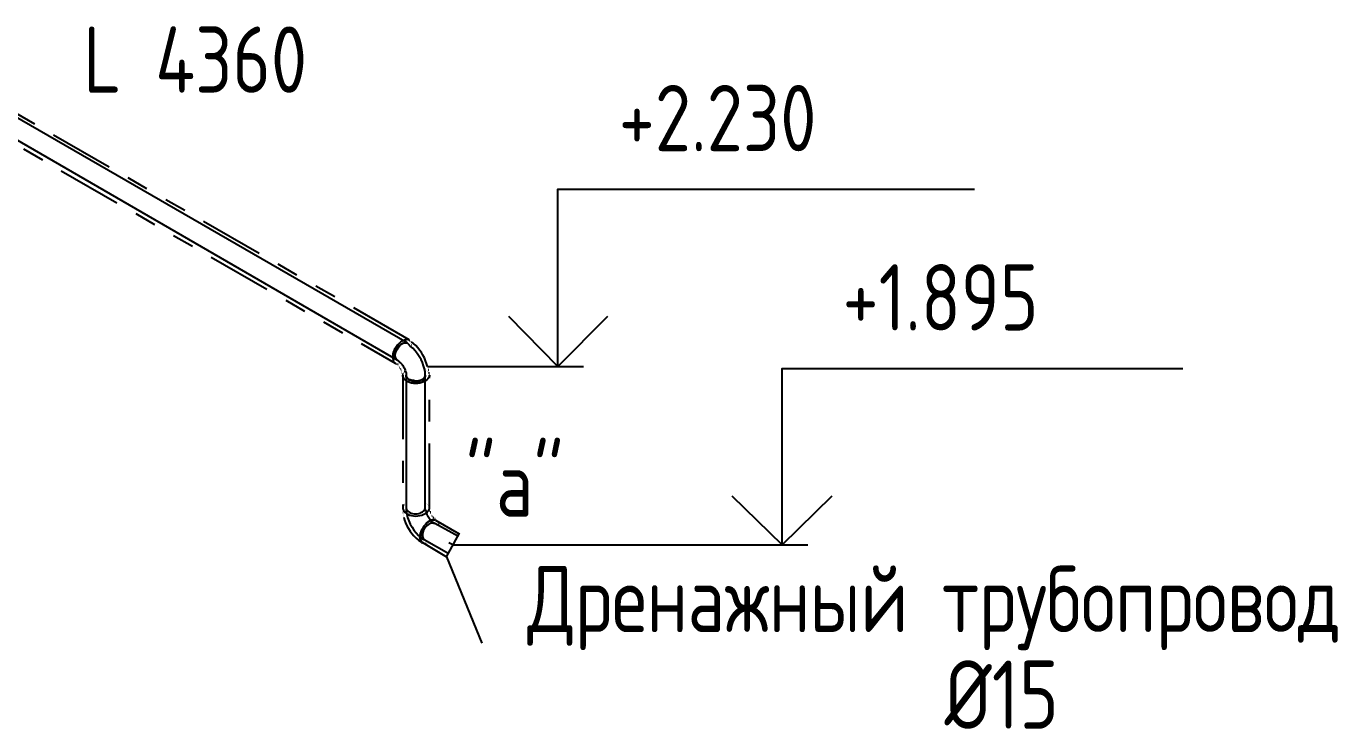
# Model space of a CAD drawing. Header units: metres. Extents: x 20 to 415, y 5 to 292.
# Drawn here: x 256.4 to 276.97, y 145.57 to 156.59 of the extents above; entities that cross this region are included whole.
import ezdxf

# ---------------------------------------------------------------- set-up
doc = ezdxf.new("R2010")
doc.units = ezdxf.units.M
for name, color, linetype in [('ИЗОЛЯЦИЯ', 3, 'Continuous'), ('ОБОЗНАЧЕНИЯ', 7, 'Continuous'), ('ТРУБОПРОВОД', 5, 'Continuous')]:
    doc.layers.add(name, color=color, linetype=linetype)
doc.styles.add('GOST', font='isocpeur.ttf')

msp = doc.modelspace()

# ---------------------------------------------------------------- linework, layer by layer
at = {"layer": 'ИЗОЛЯЦИЯ'}
for points in [[(256.53, 155.053), (256.234, 155.224)], [(257.698, 154.381), (256.826, 154.883)], [(256.354, 154.664), (256.651, 154.493)], [(256.947, 154.323), (257.818, 153.82)], [(258.291, 154.04), (257.994, 154.21)], [(258.884, 153.699), (258.587, 153.869)], [(258.115, 153.65), (258.411, 153.479)], [(260.052, 153.027), (259.18, 153.528)], [(258.707, 153.308), (259.003, 153.138)], [(259.3, 152.967), (260.171, 152.465)], [(260.644, 152.686), (260.348, 152.856)], [(261.237, 152.344), (260.941, 152.515)], [(260.467, 152.294), (260.764, 152.123)], [(262.405, 151.672), (261.534, 152.174)], [(261.06, 151.953), (261.356, 151.782)], [(262.274, 151.638), (262.296, 151.655)], [(262.288, 151.655), (262.289, 151.655)], [(262.296, 151.655), (262.319, 151.668)], [(262.302, 151.66), (262.304, 151.66)], [(262.316, 151.665), (262.318, 151.665)], [(262.319, 151.668), (262.341, 151.677)], [(262.329, 151.67), (262.331, 151.67)], [(262.341, 151.677), (262.363, 151.681)], [(262.341, 151.673), (262.343, 151.673)], [(262.353, 151.676), (262.355, 151.676)], [(262.363, 151.681), (262.385, 151.679)], [(262.364, 151.678), (262.366, 151.678)], [(262.374, 151.679), (262.376, 151.679)], [(262.385, 151.679), (262.405, 151.672)], [(262.385, 151.678), (262.387, 151.678)], [(262.395, 151.676), (262.397, 151.676)], [(262.405, 151.672), (262.407, 151.672)], [(262.405, 151.672), (262.407, 151.672)], [(262.406, 151.668), (262.407, 151.668)], [(262.407, 151.664), (262.409, 151.664)], [(262.409, 151.661), (262.411, 151.661)], [(262.41, 151.666), (262.412, 151.666)], [(262.41, 151.666), (262.412, 151.666)], [(262.412, 151.658), (262.414, 151.658)], [(262.415, 151.658), (262.417, 151.658)], [(262.415, 151.658), (262.417, 151.658)], [(262.416, 151.655), (262.417, 151.655)], [(262.42, 151.653), (262.421, 151.653)], [(262.42, 151.649), (262.421, 151.649)], [(262.42, 151.649), (262.422, 151.649)], [(262.424, 151.65), (262.426, 151.65)], [(261.653, 151.611), (262.187, 151.303)], [(262.15, 151.446), (262.148, 151.423)], [(262.154, 151.471), (262.15, 151.446)], [(262.151, 151.422), (262.156, 151.449)], [(262.164, 151.496), (262.154, 151.471)], [(262.156, 151.449), (262.163, 151.478)], [(262.163, 151.478), (262.174, 151.508)], [(262.176, 151.519), (262.164, 151.496)], [(262.174, 151.508), (262.187, 151.538)], [(262.188, 151.542), (262.176, 151.519)], [(262.187, 151.538), (262.208, 151.567)], [(262.201, 151.562), (262.188, 151.542)], [(262.215, 151.582), (262.201, 151.562)], [(262.208, 151.567), (262.229, 151.594)], [(262.229, 151.6), (262.215, 151.582)], [(262.229, 151.594), (262.251, 151.618)], [(262.243, 151.617), (262.245, 151.617)], [(262.251, 151.618), (262.274, 151.638)], [(262.258, 151.631), (262.259, 151.631)], [(262.273, 151.644), (262.274, 151.644)], [(262.424, 151.639), (262.426, 151.639)], [(262.424, 151.639), (262.426, 151.639)], [(262.428, 151.628), (262.43, 151.628)], [(262.428, 151.628), (262.43, 151.628)], [(262.429, 151.647), (262.43, 151.647)], [(262.432, 151.617), (262.433, 151.617)], [(262.432, 151.617), (262.433, 151.617)], [(262.434, 151.643), (262.435, 151.643)], [(262.435, 151.605), (262.436, 151.605)], [(262.435, 151.605), (262.436, 151.605)], [(262.437, 151.593), (262.439, 151.593)], [(262.437, 151.593), (262.439, 151.593)], [(262.438, 151.582), (262.44, 151.582)], [(262.438, 151.582), (262.44, 151.582)], [(262.473, 151.612), (262.439, 151.639)], [(262.439, 151.639), (262.44, 151.639)], [(262.439, 151.572), (262.44, 151.572)], [(262.507, 151.581), (262.473, 151.612)], [(262.538, 151.547), (262.507, 151.581)], [(262.568, 151.51), (262.538, 151.547)], [(262.596, 151.471), (262.568, 151.51)], [(262.621, 151.43), (262.596, 151.471)], [(262.148, 151.423), (262.147, 151.401)], [(262.147, 151.401), (262.149, 151.381)], [(262.149, 151.381), (262.152, 151.362)], [(262.15, 151.396), (262.151, 151.422)], [(262.151, 151.372), (262.15, 151.396)], [(262.156, 151.35), (262.151, 151.372)], [(262.152, 151.362), (262.153, 151.362)], [(262.163, 151.331), (262.156, 151.35)], [(262.156, 151.345), (262.158, 151.345)], [(262.162, 151.331), (262.164, 151.331)], [(262.169, 151.319), (262.171, 151.319)], [(262.174, 151.315), (262.175, 151.315)], [(262.178, 151.31), (262.179, 151.31)], [(262.187, 151.303), (262.189, 151.303)], [(262.187, 151.303), (262.189, 151.303)], [(262.187, 151.303), (262.189, 151.303)], [(262.188, 151.303), (262.189, 151.303)], [(262.189, 151.302), (262.191, 151.302)], [(262.191, 151.3), (262.193, 151.3)], [(262.193, 151.299), (262.194, 151.299)], [(262.194, 151.297), (262.196, 151.297)], [(262.197, 151.299), (262.198, 151.299)], [(262.198, 151.295), (262.199, 151.295)], [(262.199, 151.295), (262.201, 151.295)], [(262.202, 151.292), (262.204, 151.292)], [(262.206, 151.295), (262.207, 151.295)], [(262.206, 151.29), (262.208, 151.29)], [(262.207, 151.293), (262.208, 151.293)], [(262.211, 151.288), (262.213, 151.288)], [(262.214, 151.293), (262.216, 151.293)], [(262.214, 151.291), (262.216, 151.291)], [(262.216, 151.287), (262.217, 151.287)], [(262.221, 151.287), (262.222, 151.287)], [(262.222, 151.291), (262.223, 151.291)], [(262.223, 151.291), (262.225, 151.291)], [(262.226, 151.276), (262.228, 151.276)], [(262.229, 151.291), (262.231, 151.291)], [(262.232, 151.291), (262.234, 151.291)], [(262.233, 151.266), (262.234, 151.266)], [(262.237, 151.291), (262.238, 151.291)], [(262.24, 151.256), (262.241, 151.256)], [(262.241, 151.293), (262.243, 151.293)], [(262.245, 151.293), (262.246, 151.293)], [(262.247, 151.246), (262.248, 151.246)], [(262.251, 151.295), (262.253, 151.295)], [(262.253, 151.295), (262.254, 151.295)], [(262.261, 151.299), (262.263, 151.299)], [(262.261, 151.299), (262.263, 151.299)], [(262.271, 151.303), (262.273, 151.303)], [(262.643, 151.387), (262.621, 151.43)], [(262.662, 151.343), (262.643, 151.387)], [(262.678, 151.298), (262.662, 151.343)], [(262.69, 151.253), (262.678, 151.298)], [(262.695, 151.238), (262.697, 151.238)], [(262.254, 151.236), (262.256, 151.236)], [(262.262, 151.226), (262.263, 151.226)], [(262.269, 151.216), (262.271, 151.216)], [(262.276, 151.206), (262.278, 151.206)], [(262.282, 151.196), (262.284, 151.196)], [(262.288, 151.186), (262.289, 151.186)], [(262.288, 151.181), (262.289, 151.181)], [(262.288, 151.176), (262.289, 151.176)], [(262.288, 151.171), (262.289, 151.171)], [(262.288, 151.166), (262.289, 151.166)], [(262.288, 151.161), (262.289, 151.161)], [(262.288, 151.156), (262.289, 151.156)], [(262.288, 151.151), (262.289, 151.151)], [(262.288, 151.146), (262.289, 151.146)], [(262.288, 151.141), (262.289, 151.141)], [(262.288, 151.136), (262.289, 151.136)], [(262.293, 151.135), (262.294, 151.135)], [(262.296, 151.134), (262.298, 151.134)], [(262.299, 151.132), (262.301, 151.132)], [(262.301, 151.13), (262.303, 151.13)], [(262.303, 151.127), (262.304, 151.127)], [(262.304, 151.125), (262.305, 151.125)], [(262.304, 151.123), (262.306, 151.123)], [(262.305, 151.124), (262.307, 151.124)], [(262.305, 151.124), (262.307, 151.124)], [(262.305, 151.121), (262.306, 151.121)], [(262.305, 151.119), (262.305, 150.113)], [(262.307, 151.099), (262.305, 151.119)], [(262.305, 151.119), (262.306, 151.119)], [(262.305, 151.119), (262.306, 151.119)], [(262.305, 151.119), (262.306, 151.119)], [(262.306, 151.104), (262.308, 151.104)], [(262.307, 151.131), (262.308, 151.131)], [(262.307, 151.131), (262.308, 151.131)], [(262.314, 151.079), (262.307, 151.099)], [(262.309, 151.138), (262.31, 151.138)], [(262.309, 151.138), (262.31, 151.138)], [(262.31, 151.089), (262.312, 151.089)], [(262.312, 151.145), (262.313, 151.145)], [(262.312, 151.145), (262.313, 151.145)], [(262.326, 151.06), (262.314, 151.079)], [(262.315, 151.152), (262.317, 151.152)], [(262.315, 151.152), (262.317, 151.152)], [(262.317, 151.075), (262.319, 151.075)], [(262.319, 151.16), (262.321, 151.16)], [(262.319, 151.16), (262.321, 151.16)], [(262.324, 151.167), (262.325, 151.167)], [(262.324, 151.167), (262.325, 151.167)], [(262.342, 151.043), (262.326, 151.06)], [(262.327, 151.061), (262.328, 151.061)], [(262.328, 151.174), (262.33, 151.174)], [(262.328, 151.174), (262.33, 151.174)], [(262.333, 151.18), (262.335, 151.18)], [(262.333, 151.18), (262.335, 151.18)], [(262.338, 151.048), (262.34, 151.048)], [(262.361, 151.027), (262.342, 151.043)], [(262.352, 151.036), (262.353, 151.036)], [(262.657, 151.035), (262.636, 151.022)], [(262.657, 151.203), (262.658, 151.203)], [(262.657, 151.203), (262.658, 151.203)], [(262.657, 151.203), (262.658, 151.203)], [(262.657, 151.203), (262.658, 151.203)], [(262.681, 151.043), (262.659, 151.027)], [(262.667, 151.193), (262.668, 151.193)], [(262.667, 151.193), (262.668, 151.193)], [(262.667, 151.041), (262.668, 151.041)], [(262.677, 151.184), (262.678, 151.184)], [(262.677, 151.184), (262.678, 151.184)], [(262.677, 151.047), (262.678, 151.047)], [(262.699, 151.06), (262.681, 151.043)], [(262.686, 151.176), (262.688, 151.176)], [(262.686, 151.176), (262.688, 151.176)], [(262.686, 151.054), (262.688, 151.054)], [(262.695, 151.168), (262.696, 151.168)], [(262.695, 151.168), (262.696, 151.168)], [(262.695, 151.062), (262.696, 151.062)], [(262.712, 151.079), (262.699, 151.06)], [(262.7, 151.223), (262.702, 151.223)], [(262.703, 151.161), (262.704, 151.161)], [(262.703, 151.161), (262.704, 151.161)], [(262.703, 151.071), (262.704, 151.071)], [(262.705, 151.208), (262.707, 151.208)], [(262.709, 151.194), (262.711, 151.194)], [(262.71, 151.153), (262.711, 151.153)], [(262.71, 151.153), (262.711, 151.153)], [(262.71, 151.08), (262.711, 151.08)], [(262.721, 151.099), (262.712, 151.079)], [(262.713, 151.18), (262.715, 151.18)], [(262.715, 151.146), (262.717, 151.146)], [(262.715, 151.146), (262.717, 151.146)], [(262.715, 151.089), (262.717, 151.089)], [(262.717, 151.166), (262.718, 151.166)], [(262.72, 151.153), (262.721, 151.153)], [(262.72, 151.137), (262.722, 151.137)], [(262.72, 151.137), (262.722, 151.137)], [(262.72, 151.099), (262.722, 151.099)], [(262.724, 151.119), (262.721, 151.099)], [(262.722, 151.141), (262.723, 151.141)], [(262.723, 151.129), (262.725, 151.129)], [(262.723, 151.128), (262.724, 151.128)], [(262.723, 151.128), (262.724, 151.128)], [(262.723, 151.109), (262.724, 151.109)], [(262.724, 151.072), (262.724, 151.119)], [(262.724, 151.119), (262.725, 151.119)], [(262.724, 151.119), (262.725, 151.119)], [(262.384, 151.013), (262.361, 151.027)], [(262.384, 151.016), (262.367, 151.025)], [(262.367, 151.025), (262.369, 151.025)], [(262.402, 151.008), (262.384, 151.016)], [(262.41, 151.001), (262.384, 151.013)], [(262.422, 151.002), (262.402, 151.008)], [(262.44, 150.992), (262.41, 151.001)], [(262.447, 150.997), (262.422, 151.002)], [(262.472, 150.987), (262.44, 150.992)], [(262.472, 150.994), (262.447, 150.997)], [(262.497, 150.992), (262.472, 150.994)], [(262.506, 150.985), (262.472, 150.987)], [(262.521, 150.992), (262.497, 150.992)], [(262.54, 150.987), (262.506, 150.985)], [(262.546, 150.993), (262.521, 150.992)], [(262.573, 150.992), (262.54, 150.987)], [(262.569, 150.997), (262.546, 150.993)], [(262.592, 151.003), (262.569, 150.997)], [(262.605, 151.001), (262.573, 150.992)], [(262.614, 151.011), (262.592, 151.003)], [(262.633, 151.013), (262.605, 151.001)], [(262.636, 151.022), (262.614, 151.011)], [(262.659, 151.027), (262.633, 151.013)], [(262.724, 150.388), (262.724, 150.73)], [(262.724, 149.04), (262.724, 150.046)], [(262.305, 149.771), (262.305, 149.429)], [(262.305, 149.087), (262.305, 149.04)], [(262.305, 149.046), (262.307, 149.046)], [(262.305, 149.046), (262.307, 149.046)], [(262.305, 149.04), (262.307, 149.021)], [(262.305, 149.04), (262.306, 149.04)], [(262.305, 149.04), (262.307, 149.021)], [(262.305, 149.025), (262.306, 149.025)], [(262.305, 149.01), (262.306, 149.01)], [(262.305, 148.995), (262.307, 148.995)], [(262.306, 148.98), (262.307, 148.98)], [(262.307, 149.052), (262.308, 149.052)], [(262.307, 149.052), (262.308, 149.052)], [(262.307, 149.021), (262.314, 149.001)], [(262.307, 149.021), (262.314, 149.001)], [(262.309, 149.06), (262.311, 149.06)], [(262.309, 149.06), (262.311, 149.06)], [(262.313, 149.068), (262.314, 149.068)], [(262.313, 149.068), (262.314, 149.068)], [(262.314, 149.001), (262.326, 148.982)], [(262.314, 149.001), (262.326, 148.982)], [(262.317, 149.076), (262.319, 149.076)], [(262.317, 149.076), (262.319, 149.076)], [(262.323, 149.085), (262.324, 149.085)], [(262.323, 149.085), (262.324, 149.085)], [(262.326, 148.982), (262.342, 148.964)], [(262.326, 148.982), (262.342, 148.964)], [(262.329, 149.095), (262.331, 149.095)], [(262.329, 149.095), (262.331, 149.095)], [(262.337, 149.104), (262.338, 149.104)], [(262.337, 149.104), (262.338, 149.104)], [(262.345, 149.114), (262.347, 149.114)], [(262.345, 149.114), (262.347, 149.114)], [(262.355, 149.124), (262.357, 149.124)], [(262.355, 149.124), (262.357, 149.124)], [(262.667, 149.114), (262.668, 149.114)], [(262.667, 149.114), (262.668, 149.114)], [(262.677, 149.104), (262.678, 149.104)], [(262.677, 149.104), (262.678, 149.104)], [(262.681, 148.964), (262.699, 148.982)], [(262.681, 148.964), (262.699, 148.982)], [(262.686, 149.095), (262.688, 149.095)], [(262.686, 149.095), (262.688, 149.095)], [(262.695, 149.085), (262.696, 149.085)], [(262.695, 149.085), (262.696, 149.085)], [(262.699, 148.982), (262.712, 149.001)], [(262.699, 148.982), (262.712, 149.001)], [(262.703, 149.076), (262.704, 149.076)], [(262.703, 149.076), (262.704, 149.076)], [(262.71, 149.068), (262.711, 149.068)], [(262.71, 149.068), (262.711, 149.068)], [(262.712, 149.001), (262.721, 149.021)], [(262.712, 149.001), (262.721, 149.021)], [(262.715, 149.06), (262.717, 149.06)], [(262.715, 149.06), (262.717, 149.06)], [(262.72, 149.052), (262.722, 149.052)], [(262.72, 149.052), (262.722, 149.052)], [(262.721, 149.021), (262.724, 149.04)], [(262.721, 149.021), (262.724, 149.04)], [(262.723, 149.046), (262.724, 149.046)], [(262.723, 149.046), (262.724, 149.046)], [(262.724, 149.04), (262.725, 149.04)], [(262.724, 149.023), (262.724, 149.04)], [(262.724, 149.04), (262.725, 149.04)], [(262.724, 149.022), (262.725, 149.022)], [(262.724, 149.02), (262.725, 149.02)], [(262.724, 149.018), (262.725, 149.018)], [(262.724, 149.015), (262.725, 149.015)], [(262.724, 149.013), (262.725, 149.013)], [(262.724, 149.011), (262.725, 149.011)], [(262.724, 149.009), (262.725, 149.009)], [(262.724, 149.007), (262.725, 149.007)], [(262.724, 149.007), (262.725, 149.007)], [(262.724, 149.002), (262.725, 149.002)], [(262.724, 148.997), (262.725, 148.997)], [(262.724, 148.992), (262.726, 148.992)], [(262.725, 148.988), (262.726, 148.988)], [(262.726, 148.984), (262.727, 148.984)], [(262.727, 148.98), (262.729, 148.98)], [(262.729, 148.977), (262.731, 148.977)], [(262.732, 148.975), (262.734, 148.975)], [(262.307, 148.965), (262.308, 148.965)], [(262.308, 148.95), (262.31, 148.95)], [(262.31, 148.935), (262.312, 148.935)], [(262.313, 148.92), (262.315, 148.92)], [(262.317, 148.905), (262.318, 148.905)], [(262.321, 148.89), (262.333, 148.845)], [(262.333, 148.845), (262.349, 148.8)], [(262.342, 148.964), (262.361, 148.948)], [(262.342, 148.964), (262.361, 148.948)], [(262.349, 148.8), (262.369, 148.756)], [(262.361, 148.948), (262.384, 148.934)], [(262.361, 148.948), (262.384, 148.934)], [(262.384, 148.934), (262.41, 148.923)], [(262.384, 148.934), (262.41, 148.923)], [(262.41, 148.923), (262.44, 148.914)], [(262.41, 148.923), (262.44, 148.914)], [(262.44, 148.914), (262.472, 148.908)], [(262.44, 148.914), (262.472, 148.908)], [(262.472, 148.908), (262.506, 148.906)], [(262.472, 148.908), (262.506, 148.906)], [(262.506, 148.906), (262.54, 148.908)], [(262.506, 148.906), (262.54, 148.908)], [(262.54, 148.908), (262.573, 148.914)], [(262.54, 148.908), (262.573, 148.914)], [(262.573, 148.914), (262.605, 148.923)], [(262.573, 148.914), (262.605, 148.923)], [(262.605, 148.923), (262.633, 148.934)], [(262.605, 148.923), (262.633, 148.934)], [(262.633, 148.934), (262.659, 148.948)], [(262.633, 148.934), (262.659, 148.948)], [(262.64, 148.751), (262.658, 148.776)], [(262.658, 148.776), (262.64, 148.751)], [(262.658, 148.776), (262.679, 148.798)], [(262.679, 148.798), (262.658, 148.776)], [(262.659, 148.948), (262.681, 148.964)], [(262.659, 148.948), (262.681, 148.964)], [(262.679, 148.798), (262.701, 148.816)], [(262.701, 148.816), (262.679, 148.798)], [(262.701, 148.816), (262.724, 148.831)], [(262.724, 148.831), (262.701, 148.816)], [(262.724, 148.831), (262.746, 148.841)], [(262.746, 148.841), (262.724, 148.831)], [(262.736, 148.974), (262.738, 148.974)], [(262.74, 148.973), (262.742, 148.973)], [(262.741, 148.959), (262.743, 148.959)], [(262.744, 148.945), (262.746, 148.945)], [(262.746, 148.841), (262.768, 148.848)], [(262.768, 148.848), (262.746, 148.841)], [(262.749, 148.933), (262.75, 148.933)], [(262.754, 148.921), (262.756, 148.921)], [(262.761, 148.911), (262.763, 148.911)], [(262.768, 148.848), (262.789, 148.85)], [(262.789, 148.85), (262.768, 148.848)], [(262.769, 148.901), (262.771, 148.901)], [(262.778, 148.892), (262.78, 148.892)], [(262.788, 148.885), (262.789, 148.885)], [(262.789, 148.85), (262.808, 148.847)], [(262.808, 148.847), (262.789, 148.85)], [(262.797, 148.878), (262.799, 148.878)], [(262.807, 148.873), (262.809, 148.873)], [(262.808, 148.868), (262.81, 148.868)], [(262.808, 148.847), (262.809, 148.847)], [(262.809, 148.863), (262.811, 148.863)], [(262.811, 148.858), (262.813, 148.858)], [(262.813, 148.854), (262.815, 148.854)], [(262.816, 148.85), (262.818, 148.85)], [(262.818, 148.846), (262.82, 148.846)], [(262.82, 148.843), (262.822, 148.843)], [(262.822, 148.841), (262.824, 148.841)], [(262.824, 148.84), (262.825, 148.84)], [(262.824, 148.839), (262.826, 148.839)], [(262.824, 148.839), (262.826, 148.839)], [(263.193, 148.621), (262.824, 148.839)], [(262.824, 148.839), (262.826, 148.839)], [(262.834, 148.834), (262.835, 148.834)], [(262.834, 148.834), (262.835, 148.834)], [(262.842, 148.827), (262.844, 148.827)], [(262.842, 148.827), (262.844, 148.827)], [(262.85, 148.82), (262.852, 148.82)], [(262.85, 148.82), (262.852, 148.82)], [(262.856, 148.812), (262.858, 148.812)], [(262.856, 148.812), (262.858, 148.812)], [(262.862, 148.804), (262.864, 148.804)], [(262.862, 148.804), (262.864, 148.804)], [(262.866, 148.795), (262.868, 148.795)], [(262.866, 148.795), (262.868, 148.795)], [(262.87, 148.785), (262.872, 148.785)], [(262.87, 148.785), (262.872, 148.785)], [(262.872, 148.775), (262.874, 148.775)], [(262.872, 148.775), (262.874, 148.775)], [(262.369, 148.756), (262.392, 148.713)], [(262.392, 148.713), (262.418, 148.672)], [(262.418, 148.672), (262.447, 148.633)], [(262.447, 148.633), (262.479, 148.596)], [(262.479, 148.596), (262.513, 148.562)], [(262.573, 148.58), (262.575, 148.606)], [(262.575, 148.606), (262.573, 148.58)], [(262.575, 148.556), (262.573, 148.58)], [(262.573, 148.58), (262.575, 148.556)], [(262.575, 148.606), (262.581, 148.633)], [(262.581, 148.633), (262.575, 148.606)], [(262.581, 148.633), (262.591, 148.662)], [(262.591, 148.662), (262.581, 148.633)], [(262.591, 148.662), (262.605, 148.692)], [(262.605, 148.692), (262.591, 148.662)], [(262.605, 148.692), (262.623, 148.722)], [(262.623, 148.722), (262.605, 148.692)], [(262.623, 148.722), (262.64, 148.751)], [(262.64, 148.751), (262.623, 148.722)], [(262.874, 148.766), (262.876, 148.766)], [(262.874, 148.766), (262.876, 148.766)], [(262.874, 148.756), (262.876, 148.756)], [(262.513, 148.562), (262.55, 148.531)], [(262.55, 148.531), (262.59, 148.504)], [(262.581, 148.534), (262.575, 148.556)], [(262.575, 148.556), (262.581, 148.534)], [(262.591, 148.515), (262.581, 148.534)], [(262.581, 148.534), (262.591, 148.515)], [(262.59, 148.504), (262.591, 148.504)], [(262.59, 148.5), (262.592, 148.5)], [(262.591, 148.515), (262.593, 148.515)], [(262.591, 148.496), (262.593, 148.496)], [(262.594, 148.493), (262.595, 148.493)], [(262.597, 148.491), (262.598, 148.491)], [(262.6, 148.489), (262.602, 148.489)], [(262.604, 148.488), (262.606, 148.488)], [(262.623, 148.487), (262.605, 148.499)], [(262.605, 148.499), (262.607, 148.499)], [(262.605, 148.499), (262.623, 148.487)], [(262.608, 148.488), (262.61, 148.488)], [(262.613, 148.487), (262.615, 148.487)], [(262.618, 148.487), (262.62, 148.487)], [(262.623, 148.487), (262.992, 148.269)], [(262.623, 148.487), (262.625, 148.487)], [(262.629, 148.483), (262.631, 148.483)], [(262.629, 148.483), (262.631, 148.483)], [(262.637, 148.479), (262.638, 148.479)], [(262.637, 148.479), (262.638, 148.479)], [(262.646, 148.477), (262.648, 148.477)], [(262.646, 148.477), (262.648, 148.477)], [(262.656, 148.475), (262.658, 148.475)], [(262.656, 148.475), (262.658, 148.475)], [(262.667, 148.475), (262.669, 148.475)], [(262.667, 148.475), (262.669, 148.475)], [(262.679, 148.475), (262.68, 148.475)], [(262.679, 148.475), (262.68, 148.475)], [(262.69, 148.477), (262.692, 148.477)], [(262.69, 148.477), (262.692, 148.477)], [(262.702, 148.479), (262.703, 148.479)], [(262.702, 148.479), (262.703, 148.479)], [(262.713, 148.483), (262.715, 148.483)], [(262.713, 148.483), (262.715, 148.483)], [(262.724, 148.487), (262.725, 148.487)]]:
    msp.add_lwpolyline(points, dxfattribs=at)
at = {"layer": 'ОБОЗНАЧЕНИЯ'}
for points in [[(264.735, 151.253), (264.735, 154.036), (271.272, 154.036)], [(263.964, 152.041), (264.735, 151.253), (265.523, 152.041)], [(262.69, 151.253), (265.137, 151.253)], [(268.255, 148.454), (268.255, 151.22), (274.541, 151.22)], [(267.467, 149.225), (268.255, 148.454), (269.043, 149.225)], [(262.992, 148.269), (263.193, 148.638)], [(263.092, 148.454), (268.657, 148.454)], [(262.992, 148.269), (263.545, 146.912)]]:
    msp.add_lwpolyline(points, dxfattribs=at)
at = {"layer": 'ТРУБОПРОВОД'}
for points in [[(262.372, 151.622), (254.728, 156.03)], [(254.628, 155.745), (262.221, 151.354)], [(262.288, 151.605), (262.277, 151.599), (262.266, 151.591), (262.254, 151.581), (262.243, 151.57), (262.231, 151.557), (262.22, 151.542), (262.21, 151.526), (262.201, 151.509), (262.193, 151.491), (262.187, 151.471), (262.183, 151.456), (262.181, 151.441), (262.181, 151.427), (262.182, 151.413), (262.185, 151.4), (262.19, 151.388), (262.196, 151.377), (262.203, 151.368), (262.211, 151.36), (262.221, 151.354)], [(262.221, 151.354), (262.207, 151.361), (262.197, 151.371), (262.189, 151.385), (262.185, 151.401), (262.183, 151.419), (262.185, 151.438), (262.189, 151.459), (262.197, 151.48), (262.207, 151.501), (262.221, 151.521), (262.232, 151.545), (262.245, 151.565), (262.259, 151.583), (262.274, 151.598), (262.29, 151.609), (262.307, 151.618), (262.323, 151.623), (262.34, 151.626), (262.356, 151.625), (262.372, 151.622)], [(262.372, 151.622), (262.366, 151.622), (262.36, 151.622), (262.352, 151.621), (262.345, 151.621), (262.336, 151.62), (262.327, 151.618), (262.317, 151.616), (262.308, 151.613), (262.298, 151.61), (262.288, 151.605)], [(262.657, 151.119), (262.654, 151.166), (262.645, 151.214), (262.631, 151.264), (262.613, 151.315), (262.59, 151.364), (262.562, 151.412), (262.532, 151.458), (262.498, 151.5), (262.461, 151.538), (262.422, 151.572), (262.417, 151.577), (262.412, 151.582), (262.407, 151.587), (262.402, 151.592), (262.397, 151.597), (262.392, 151.602), (262.387, 151.607), (262.382, 151.612), (262.377, 151.617), (262.372, 151.622)], [(262.221, 151.354), (262.221, 151.353), (262.223, 151.352), (262.225, 151.35), (262.228, 151.347), (262.231, 151.343), (262.235, 151.339), (262.24, 151.335), (262.244, 151.33), (262.249, 151.325), (262.254, 151.32), (262.269, 151.309), (262.282, 151.296), (262.295, 151.282), (262.307, 151.266), (262.317, 151.249), (262.327, 151.231), (262.335, 151.212), (262.343, 151.193), (262.349, 151.173), (262.355, 151.152), (262.355, 151.152), (262.355, 151.151), (262.355, 151.148), (262.355, 151.146), (262.355, 151.142), (262.355, 151.138), (262.355, 151.134), (262.355, 151.129), (262.355, 151.124), (262.355, 151.119)], [(262.355, 151.119), (262.355, 149.04)], [(262.657, 151.119), (262.655, 151.104), (262.649, 151.089), (262.64, 151.075), (262.628, 151.062), (262.612, 151.05), (262.595, 151.039), (262.575, 151.031), (262.554, 151.024), (262.53, 151.02), (262.506, 151.018), (262.481, 151.02), (262.458, 151.024), (262.436, 151.031), (262.416, 151.039), (262.399, 151.05), (262.384, 151.062), (262.372, 151.075), (262.363, 151.089), (262.357, 151.104), (262.355, 151.119)], [(262.623, 151.052), (262.607, 151.043), (262.591, 151.036), (262.574, 151.03), (262.557, 151.027), (262.539, 151.025), (262.522, 151.024), (262.504, 151.025), (262.487, 151.027), (262.471, 151.031), (262.455, 151.035), (262.436, 151.04), (262.419, 151.046), (262.404, 151.051), (262.391, 151.057), (262.38, 151.064), (262.371, 151.073), (262.364, 151.082), (262.359, 151.093), (262.356, 151.105), (262.355, 151.119)], [(262.657, 151.119), (262.656, 151.109), (262.655, 151.101), (262.653, 151.093), (262.65, 151.086), (262.646, 151.079), (262.642, 151.073), (262.638, 151.067), (262.633, 151.062), (262.628, 151.057), (262.623, 151.052)], [(262.657, 149.04), (262.657, 151.119)], [(262.355, 149.04), (262.357, 149.026), (262.363, 149.011), (262.372, 148.997), (262.384, 148.983), (262.399, 148.971), (262.417, 148.961), (262.436, 148.952), (262.458, 148.946), (262.481, 148.941), (262.506, 148.94), (262.53, 148.941), (262.554, 148.946), (262.575, 148.952), (262.595, 148.961), (262.613, 148.971), (262.628, 148.983), (262.64, 148.997), (262.649, 149.011), (262.655, 149.026), (262.657, 149.04)], [(262.355, 149.04), (262.358, 148.989), (262.366, 148.937), (262.38, 148.884), (262.399, 148.832), (262.422, 148.781), (262.449, 148.732), (262.48, 148.685), (262.514, 148.643), (262.55, 148.604), (262.59, 148.571), (262.595, 148.566), (262.6, 148.561), (262.605, 148.557), (262.61, 148.552), (262.615, 148.548), (262.62, 148.545), (262.625, 148.542), (262.63, 148.539), (262.635, 148.538), (262.64, 148.538)], [(262.355, 149.04), (262.357, 149.026), (262.363, 149.011), (262.372, 148.997), (262.384, 148.983), (262.399, 148.971), (262.417, 148.961), (262.436, 148.952), (262.458, 148.946), (262.481, 148.941), (262.506, 148.94), (262.53, 148.941), (262.554, 148.946), (262.575, 148.952), (262.595, 148.961), (262.613, 148.971), (262.628, 148.983), (262.64, 148.997), (262.649, 149.011), (262.655, 149.026), (262.657, 149.04)], [(262.807, 148.789), (262.802, 148.794), (262.797, 148.797), (262.792, 148.801), (262.787, 148.803), (262.782, 148.806), (262.777, 148.808), (262.772, 148.811), (262.767, 148.814), (262.762, 148.818), (262.757, 148.823), (262.747, 148.834), (262.736, 148.847), (262.724, 148.861), (262.713, 148.877), (262.703, 148.894), (262.693, 148.912), (262.685, 148.931), (262.679, 148.95), (262.675, 148.97), (262.673, 148.99), (262.669, 148.995), (262.665, 148.999), (262.662, 149.002), (262.66, 149.004), (262.659, 149.007), (262.658, 149.009), (262.657, 149.012), (262.657, 149.015), (262.657, 149.019), (262.657, 149.04)], [(262.64, 148.538), (262.631, 148.545), (262.624, 148.555), (262.619, 148.569), (262.616, 148.585), (262.615, 148.603), (262.616, 148.622), (262.619, 148.643), (262.624, 148.664), (262.631, 148.685), (262.64, 148.705), (262.655, 148.725), (262.672, 148.743), (262.689, 148.759), (262.706, 148.773), (262.724, 148.785), (262.741, 148.793), (262.759, 148.798), (262.776, 148.8), (262.792, 148.797), (262.807, 148.789)], [(262.807, 148.789), (262.792, 148.797), (262.776, 148.8), (262.759, 148.798), (262.741, 148.793), (262.724, 148.785), (262.706, 148.773), (262.689, 148.759), (262.672, 148.743), (262.655, 148.725), (262.64, 148.705), (262.631, 148.685), (262.624, 148.664), (262.619, 148.643), (262.616, 148.622), (262.615, 148.603), (262.616, 148.585), (262.619, 148.569), (262.624, 148.555), (262.631, 148.545), (262.64, 148.538)], [(263.176, 148.588), (262.807, 148.789)], [(262.64, 148.538), (263.025, 148.32)], [(263.092, 148.454), (263.025, 148.487)]]:
    msp.add_lwpolyline(points, dxfattribs=at)

# ---------------------------------------------------------------- texts
at = {"layer": 'ОБОЗНАЧЕНИЯ', "style": 'GOST', "width": 0.8}
for s, height, p in [('L 4360', 1.0398, (257.292, 155.546)), ('+2.230', 1.0398, (265.692, 154.629)), ('+1.895', 1.0398, (269.204, 151.817)), ('"а"', 1.0398, (263.29, 148.896)), ('Дренажный трубопровод', 1.03981, (264.256, 147.086)), ('%%c15', 1.0707, (270.803, 145.571))]:
    msp.add_text(s, height=height, dxfattribs=at).set_placement(p)

doc.saveas('drawing.dxf')
